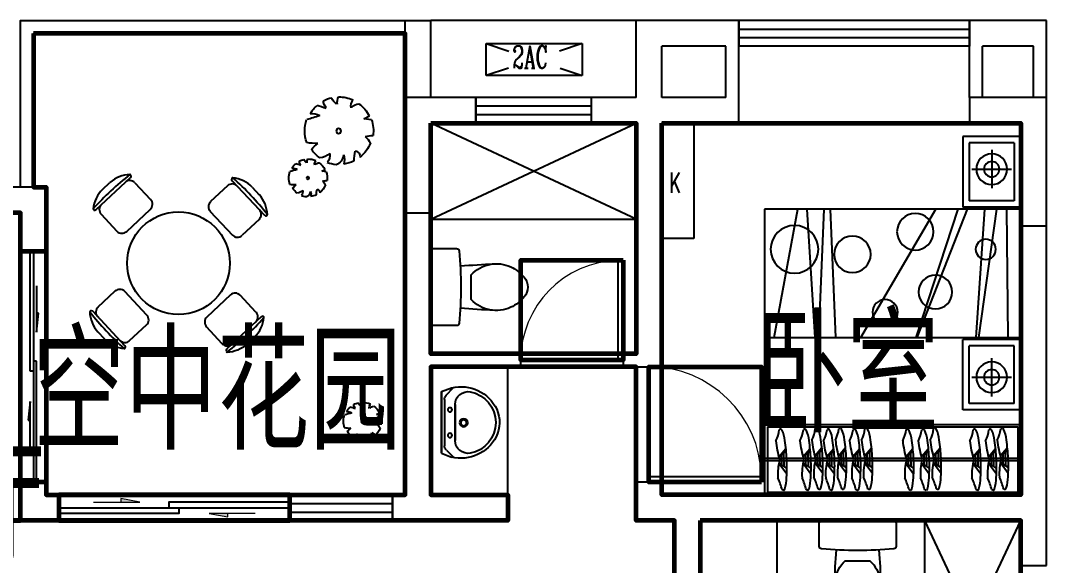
# Model space of a CAD drawing. Extents: x 866079 to 905579, y -868728 to -847976.
# Drawn here: x 897579 to 905579, y -852426 to -848176 of the extents above; entities that cross this region are included whole.
import ezdxf

# ---------------------------------------------------------------- set-up
doc = ezdxf.new("R2010")
doc.units = 0
doc.header["$LTSCALE"] = 1000
doc.header["$MEASUREMENT"] = 0
doc.linetypes.add('DASH', pattern=[0.35, 0.25, -0.1])
doc.layers.get('0').update_dxf_attribs({"linetype": 'CONTINUOUS'})
for name, color, linetype in [('BATH', 8, 'CONTINUOUS'), ('COLUMN', 2, 'CONTINUOUS'), ('FUR', 8, 'CONTINUOUS'), ('WALL', 2, 'CONTINUOUS'), ('WINDOW', 4, 'CONTINUOUS'), ('栏杆', 140, 'CONTINUOUS'), ('植物', 95, 'CONTINUOUS'), ('空调', 223, 'CONTINUOUS')]:
    doc.layers.add(name, color=color, linetype=linetype)
for name, color, linetype, lineweight in [('GT_卧室', 1, 'CONTINUOUS', 60), ('GT_卫生间', 5, 'CONTINUOUS', 60), ('GT_花园', 74, 'CONTINUOUS', 60), ('GT_过道', 30, 'CONTINUOUS', 60), ('GT_门', 245, 'CONTINUOUS', 60), ('GT_餐厅', 3, 'CONTINUOUS', 60), ('字', 7, 'CONTINUOUS', 0)]:
    doc.layers.add(name, color=color, linetype=linetype, lineweight=lineweight)
doc.styles.add('_HZTXT', font='txt.shx', dxfattribs={"width": 0.8, "bigfont": 'hztxt.shx'})
doc.styles.add('_ROMANC', font='ROMANC', dxfattribs={"width": 0.6})
doc.styles.add('_ROMAND', font='ROMAND.shx', dxfattribs={"width": 0.8})

# ---------------------------------------------------------------- blocks, each defined once
blk = doc.blocks.new('TP6')
blk.add_lwpolyline([(20, -300), (200.8, -300, 0.388903), (220.7, -281.7, 0.043619), (220.7, 281.7, 0.388903), (200.8, 300), (20, 300, 0.414214), (0, 280), (0, -280, 0.414214), (20, -300, 0.414214)], format="xyb")
blk.add_lwpolyline([(623.4, 157.5, 0.325454), (314.1, 96.3), (314.1, -96.3, 0.325454), (623.4, -157.5, 0.11195), (728.4, -76.5, 0.35994), (728.4, 76.5, 0.11195)], format="xyb", close=True)
for centre, start, end in [((821.6, -7004.3), 92.61819, 94.72691), ((821.6, 7004.3), 265.27309, 267.38181)]:
    blk.add_arc(centre, 7193.5, start, end)
blk = doc.blocks.new('M_E6')
for p, q in [((240.4, 0), (-240.4, 0)), ((-237.5, 0), (239.3, 0)), ((240.4, 0), (269.8, -78.5)), ((-213.1, -36.1), (-271.2, -90.6)), ((-240.4, 0), (-269.8, -78.5)), ((-178.9, -22.5), (181, -22.5)), ((216.7, -37.5), (273.5, -95.2)), ((141.1, -105.2), (-140.8, -105.2)), ((-140.8, -105.2), (141.1, -105.2))]:
    blk.add_line(p, q)
for centre, radius in [((-99.1, -65), 16.3), ((100.9, -65), 16.3), ((2.4, -172.5), 31.6), ((2.4, -172.5), 23)]:
    blk.add_circle(centre, radius)
for centre, radius, start, end in [((28.4, -151.9), 307.1, 166.17513, 244.72963), ((-178.9, -72.5), 50, 90, 133.18096), ((-28.4, -151.9), 307.1, 297.06391, 13.82487), ((181, -72.5), 50, 44.56072, 90), ((-140.8, -205.2), 100, 90, 190.56023), ((141.1, -205.2), 100, 349.43977, 90), ((0.2, -179), 243.4, 190.56023, 349.43977), ((-0.2, -201.5), 250.2, 245.80711, 296.46282), ((28.4, -151.9), 307.1, 266.58899, 266.59358)]:
    blk.add_arc(centre, radius, start, end)
at = {"width": 0.8, "flags": 9}
for tag in ['XSIZE', 'YSIZE']:
    blk.add_attdef(tag, (0, 0), '', height=0.5, dxfattribs=at)
blk = doc.blocks.new('A$C23185303')
at = {"layer": 'FUR'}
for p, q in [((1548.1, 2131.5), (1548.1, 1581.5)), ((1998.1, 2131.5), (1548.1, 2131.5)), ((1948.1, 2081.5), (1598.1, 2081.5)), ((1598.1, 2081.5), (1598.1, 1631.5)), ((1948.1, 2081.5), (1948.1, 1631.5)), ((1998.1, 2131.5), (1998.1, 1581.5)), ((1773.2, 2028.3), (1773.2, 1728.1)), ((1618.8, 1876.9), (1928.4, 1876.9)), ((1948.1, 1631.5), (1598.1, 1631.5)), ((0, 565.8), (0, 1565.8)), ((0, 1565.8), (2000, 1565.8)), ((76.8, 1565.8), (260, 565.8)), ((332, 565.8), (393.8, 1565.8)), ((424.6, 1565.8), (467.6, 565.8)), ((513, 565.8), (555.5, 1565.8)), ((752.1, 1565.8), (1336.7, 565.8)), ((1508.8, 565.8), (1182.5, 1565.8)), ((1191.6, 1565.8), (1584.3, 565.8)), ((1998.1, 1581.5), (1548.1, 1581.5)), ((1717.8, 565.8), (1649.6, 1565.8)), ((1672.5, 1565.8), (1813.9, 565.8)), ((1888.4, 565.8), (1899.1, 1565.8)), ((2000, 1565.8), (2000, 565.8)), ((2000, 565.8), (0, 565.8)), ((1548.1, 0), (1548.1, 550)), ((1998.1, 550), (1548.1, 550)), ((1948.1, 500), (1598.1, 500)), ((1598.1, 50), (1598.1, 500)), ((1948.1, 50), (1948.1, 500)), ((1998.1, 0), (1998.1, 550)), ((1773.2, 103.3), (1773.2, 403.4)), ((1618.8, 254.6), (1928.4, 254.6)), ((1998.1, 0), (1548.1, 0)), ((1948.1, 50), (1598.1, 50))]:
    blk.add_line(p, q, dxfattribs=at)
for centre, radius in [((1773.2, 1876.9), 120), ((1773.2, 1876.9), 60), ((941.6, 1369.5), 98.1), ((1334, 1212.7), 131.6), ((235.4, 879.4), 186.1), ((686.6, 918.6), 142.8), ((1177, 742.2), 142.8), ((1726.3, 879.4), 78.5), ((1773.2, 254.6), 120), ((1773.2, 254.6), 60)]:
    blk.add_circle(centre, radius, dxfattribs=at)
blk = doc.blocks.new('dgdfgd')
at = {"layer": 'FUR'}
for p, q in [((414062, 110154.5), (414062, 110704.5)), ((414062, 110704.5), (416057.3, 110704.5)), ((414062, 110179.6), (414062, 110679.7)), ((414082, 110684.5), (414082, 110174.5)), ((414082, 110684.5), (416037.3, 110684.5)), ((416037.3, 110174.5), (416037.3, 110684.5)), ((416057.3, 110154.5), (416057.3, 110704.5)), ((416057.3, 110179.6), (416057.3, 110679.7)), ((414170.1, 110452.4), (414226.2, 110517.2)), ((414170.1, 110452.4), (414227.8, 110494.1)), ((414358.5, 110452.4), (414414.6, 110517.2)), ((414358.5, 110452.4), (414416.2, 110494.1)), ((414450.8, 110458.6), (414506.9, 110523.3)), ((414450.8, 110458.6), (414508.5, 110500.2)), ((414488.6, 110485.8), (414490.2, 110383.2)), ((414542.5, 110452.4), (414598.6, 110517.2)), ((414542.5, 110452.4), (414600.2, 110494.1)), ((414634.8, 110458.6), (414690.9, 110523.3)), ((414634.8, 110458.6), (414692.5, 110500.2)), ((414672.6, 110485.8), (414674.2, 110383.2)), ((414746, 110452.4), (414802, 110517.2)), ((414746, 110452.4), (414803.7, 110494.1)), ((414838.3, 110458.6), (414894.3, 110523.3)), ((414838.3, 110458.6), (414896, 110500.2)), ((414876, 110485.8), (414877.6, 110383.2)), ((415159.6, 110452.4), (415215.6, 110517.2)), ((415159.6, 110452.4), (415217.3, 110494.1)), ((415281.4, 110452.4), (415337.5, 110517.2)), ((415281.4, 110452.4), (415339.1, 110494.1)), ((415373.7, 110458.6), (415429.8, 110523.3)), ((415373.7, 110458.6), (415431.4, 110500.2)), ((415411.5, 110485.8), (415413.1, 110383.2)), ((415683, 110452.4), (415739.1, 110517.2)), ((415683, 110452.4), (415740.7, 110494.1)), ((415804.9, 110452.4), (415861, 110517.2)), ((415804.9, 110452.4), (415862.6, 110494.1)), ((415897.2, 110458.6), (415953.3, 110523.3)), ((415897.2, 110458.6), (415954.9, 110500.2)), ((415935, 110485.8), (415936.6, 110383.2)), ((416057.3, 110439.7), (414062, 110439.7)), ((416057.3, 110419.7), (414062, 110419.7)), ((414170.4, 110402.5), (414233.1, 110361.6)), ((414170.4, 110402.5), (414231.9, 110319.3)), ((414189.2, 110466.2), (414190.4, 110389.5)), ((414207.9, 110479.7), (414209.5, 110377)), ((414358.8, 110402.5), (414420.4, 110319.3)), ((414358.8, 110402.5), (414421.5, 110361.6)), ((414377.6, 110466.2), (414378.8, 110389.5)), ((414396.3, 110479.7), (414397.9, 110377)), ((414451.1, 110408.7), (414512.6, 110325.5)), ((414451.1, 110408.7), (414513.8, 110367.7)), ((414469.9, 110472.4), (414471.1, 110395.6)), ((414542.8, 110402.5), (414605.5, 110361.6)), ((414542.8, 110402.5), (414604.4, 110319.3)), ((414561.6, 110466.2), (414562.8, 110389.5)), ((414580.3, 110479.7), (414581.9, 110377)), ((414635.1, 110408.7), (414697.8, 110367.7)), ((414635.1, 110408.7), (414696.7, 110325.5)), ((414653.9, 110472.4), (414655.1, 110395.6)), ((414746.3, 110402.5), (414809, 110361.6)), ((414746.3, 110402.5), (414807.8, 110319.3)), ((414765.1, 110466.2), (414766.3, 110389.5)), ((414783.7, 110479.7), (414785.4, 110377)), ((414838.6, 110408.7), (414901.3, 110367.7)), ((414838.6, 110408.7), (414900.1, 110325.5)), ((414857.4, 110472.4), (414858.6, 110395.6)), ((415159.9, 110402.5), (415221.4, 110319.3)), ((415159.9, 110402.5), (415222.6, 110361.6)), ((415178.7, 110466.2), (415179.9, 110389.5)), ((415197.3, 110479.7), (415198.9, 110377)), ((415281.8, 110402.5), (415344.5, 110361.6)), ((415281.8, 110402.5), (415343.3, 110319.3)), ((415300.6, 110466.2), (415301.8, 110389.5)), ((415319.2, 110479.7), (415320.8, 110377)), ((415374.1, 110408.7), (415436.8, 110367.7)), ((415374.1, 110408.7), (415435.6, 110325.5)), ((415392.8, 110472.4), (415394.1, 110395.6)), ((415683.4, 110402.5), (415744.9, 110319.3)), ((415683.4, 110402.5), (415746.1, 110361.6)), ((415702.2, 110466.2), (415703.4, 110389.5)), ((415720.8, 110479.7), (415722.4, 110377)), ((415805.3, 110402.5), (415866.8, 110319.3)), ((415805.3, 110402.5), (415868, 110361.6)), ((415824, 110466.2), (415825.3, 110389.5)), ((415842.7, 110479.7), (415844.3, 110377)), ((415897.5, 110408.7), (415959.1, 110325.5)), ((415897.5, 110408.7), (415960.2, 110367.7)), ((415916.3, 110472.4), (415917.5, 110395.6)), ((416037.3, 110174.5), (414082, 110174.5)), ((416057.3, 110154.5), (414062, 110154.5))]:
    blk.add_line(p, q, dxfattribs=at)
for centre, radius, start, end in [((413911.3, 110697.3), 264.6, 332.82492, 352.68439), ((414209.4, 110638.8), 43.4, 129.76286, 145.15223), ((414180, 110657.7), 14.5, 16.49596, 83.3968), ((414002.3, 110562.8), 215.8, 4.1853, 27.33641), ((414099.8, 110697.3), 264.6, 332.82492, 352.68439), ((414397.8, 110638.8), 43.4, 129.76286, 145.15223), ((414368.4, 110657.7), 14.5, 16.49596, 83.3968), ((414190.7, 110562.8), 215.8, 4.1853, 27.33641), ((414192, 110703.5), 264.6, 332.82492, 352.68439), ((414490.1, 110644.9), 43.4, 129.76286, 145.15223), ((414460.7, 110663.9), 14.5, 16.49596, 83.3968), ((414283, 110568.9), 215.8, 4.1853, 27.33641), ((414283.8, 110697.3), 264.6, 332.82492, 352.68439), ((414581.9, 110638.8), 43.4, 129.76286, 145.15223), ((414552.4, 110657.7), 14.5, 16.49596, 83.3968), ((414374.7, 110562.8), 215.8, 4.1853, 27.33641), ((414376, 110703.5), 264.6, 332.82492, 352.68439), ((414674.1, 110644.9), 43.4, 129.76286, 145.15223), ((414644.7, 110663.9), 14.5, 16.49596, 83.3968), ((414467, 110568.9), 215.8, 4.1853, 27.33641), ((414487.2, 110697.3), 264.6, 332.82492, 352.68439), ((414785.3, 110638.8), 43.4, 129.76286, 145.15223), ((414755.9, 110657.7), 14.5, 16.49596, 83.3968), ((414578.1, 110562.8), 215.8, 4.1853, 27.33641), ((414579.5, 110703.5), 264.6, 332.82492, 352.68439), ((414877.6, 110644.9), 43.4, 129.76286, 145.15223), ((414848.1, 110663.9), 14.5, 16.49596, 83.3968), ((414670.4, 110568.9), 215.8, 4.1853, 27.33641), ((414900.8, 110697.3), 264.6, 332.82492, 352.68439), ((415198.9, 110638.8), 43.4, 129.76286, 145.15223), ((415169.4, 110657.7), 14.5, 16.49596, 83.3968), ((414991.7, 110562.8), 215.8, 4.1853, 27.33641), ((415022.7, 110697.3), 264.6, 332.82492, 352.68439), ((415320.8, 110638.8), 43.4, 129.76286, 145.15223), ((415291.3, 110657.7), 14.5, 16.49596, 83.3968), ((415113.6, 110562.8), 215.8, 4.1853, 27.33641), ((415115, 110703.5), 264.6, 332.82492, 352.68439), ((415413.1, 110644.9), 43.4, 129.76286, 145.15223), ((415383.6, 110663.9), 14.5, 16.49596, 83.3968), ((415205.9, 110568.9), 215.8, 4.1853, 27.33641), ((415424.3, 110697.3), 264.6, 332.82492, 352.68439), ((415722.4, 110638.8), 43.4, 129.76286, 145.15223), ((415692.9, 110657.7), 14.5, 16.49596, 83.3968), ((415515.2, 110562.8), 215.8, 4.1853, 27.33641), ((415546.2, 110697.3), 264.6, 332.82492, 352.68439), ((415844.3, 110638.8), 43.4, 129.76286, 145.15223), ((415814.8, 110657.7), 14.5, 16.49596, 83.3968), ((415637.1, 110562.8), 215.8, 4.1853, 27.33641), ((415638.5, 110703.5), 264.6, 332.82492, 352.68439), ((415936.6, 110644.9), 43.4, 129.76286, 145.15223), ((415907.1, 110663.9), 14.5, 16.49596, 83.3968), ((415729.4, 110568.9), 215.8, 4.1853, 27.33641), ((414840.5, 110642.9), 697, 185.47452, 197.73175), ((412898.7, 110374.1), 1334.5, 2.59994, 8.81184), ((415029, 110642.9), 697, 185.47452, 197.73175), ((413087.2, 110374.1), 1334.5, 2.59994, 8.81184), ((415121.2, 110649.1), 697, 185.47452, 197.73175), ((413179.4, 110380.3), 1334.5, 2.59994, 8.81184), ((415213, 110642.9), 697, 185.47452, 197.73175), ((413271.2, 110374.1), 1334.5, 2.59994, 8.81184), ((415305.3, 110649.1), 697, 185.47452, 197.73175), ((413363.4, 110380.3), 1334.5, 2.59994, 8.81184), ((415416.4, 110642.9), 697, 185.47452, 197.73175), ((413474.6, 110374.1), 1334.5, 2.59994, 8.81184), ((415508.7, 110649.1), 697, 185.47452, 197.73175), ((413566.9, 110380.3), 1334.5, 2.59994, 8.81184), ((415830, 110642.9), 697, 185.47452, 197.73175), ((413888.2, 110374.1), 1334.5, 2.59994, 8.81184), ((415951.9, 110642.9), 697, 185.47452, 197.73175), ((414010.1, 110374.1), 1334.5, 2.59994, 8.81184), ((416044.2, 110649.1), 697, 185.47452, 197.73175), ((414102.4, 110380.3), 1334.5, 2.59994, 8.81184), ((416353.5, 110642.9), 697, 185.47452, 197.73175), ((414411.7, 110374.1), 1334.5, 2.59994, 8.81184), ((416475.4, 110642.9), 697, 185.47452, 197.73175), ((414533.6, 110374.1), 1334.5, 2.59994, 8.81184), ((416567.7, 110649.1), 697, 185.47452, 197.73175), ((414625.9, 110380.3), 1334.5, 2.59994, 8.81184), ((414622.6, 110317.2), 460.2, 165.71962, 183.65513), ((412898.7, 110374.1), 1334.5, 356.38804, 2.59994), ((414811, 110317.2), 460.2, 165.71962, 183.65513), ((413087.2, 110374.1), 1334.5, 356.38804, 2.59994), ((414903.3, 110323.3), 460.2, 165.71962, 183.65513), ((413179.4, 110380.3), 1334.5, 356.38804, 2.59994), ((414995, 110317.2), 460.2, 165.71962, 183.65513), ((413271.2, 110374.1), 1334.5, 356.38804, 2.59994), ((415087.3, 110323.3), 460.2, 165.71962, 183.65513), ((413363.4, 110380.3), 1334.5, 356.38804, 2.59994), ((415198.5, 110317.2), 460.2, 165.71962, 183.65513), ((413474.6, 110374.1), 1334.5, 356.38804, 2.59994), ((415290.8, 110323.3), 460.2, 165.71962, 183.65513), ((413566.9, 110380.3), 1334.5, 356.38804, 2.59994), ((415612.1, 110317.2), 460.2, 165.71962, 183.65513), ((413888.2, 110374.1), 1334.5, 356.38804, 2.59994), ((415734, 110317.2), 460.2, 165.71962, 183.65513), ((414010.1, 110374.1), 1334.5, 356.38804, 2.59994), ((415826.2, 110323.3), 460.2, 165.71962, 183.65513), ((414102.4, 110380.3), 1334.5, 356.38804, 2.59994), ((416135.6, 110317.2), 460.2, 165.71962, 183.65513), ((414411.7, 110374.1), 1334.5, 356.38804, 2.59994), ((416257.4, 110317.2), 460.2, 165.71962, 183.65513), ((414533.6, 110374.1), 1334.5, 356.38804, 2.59994), ((416349.7, 110323.3), 460.2, 165.71962, 183.65513), ((414625.9, 110380.3), 1334.5, 356.38804, 2.59994), ((413550.4, 110018.6), 669.5, 15.1632, 23.7159), ((413849.4, 110302.8), 381.4, 344.6316, 358.07533), ((413738.9, 110018.6), 669.5, 15.1632, 23.7159), ((414037.8, 110302.8), 381.4, 344.6316, 358.07533), ((413831.1, 110024.7), 669.5, 15.1632, 23.7159), ((414130.1, 110309), 381.4, 344.6316, 358.07533), ((413922.9, 110018.6), 669.5, 15.1632, 23.7159), ((414221.8, 110302.8), 381.4, 344.6316, 358.07533), ((414015.2, 110024.7), 669.5, 15.1632, 23.7159), ((414314.1, 110309), 381.4, 344.6316, 358.07533), ((414126.3, 110018.6), 669.5, 15.1632, 23.7159), ((414425.3, 110302.8), 381.4, 344.6316, 358.07533), ((414218.6, 110024.7), 669.5, 15.1632, 23.7159), ((414517.5, 110309), 381.4, 344.6316, 358.07533), ((414539.9, 110018.6), 669.5, 15.1632, 23.7159), ((414838.8, 110302.8), 381.4, 344.6316, 358.07533), ((414661.8, 110018.6), 669.5, 15.1632, 23.7159), ((414960.7, 110302.8), 381.4, 344.6316, 358.07533), ((414754.1, 110024.7), 669.5, 15.1632, 23.7159), ((415053, 110309), 381.4, 344.6316, 358.07533), ((415063.4, 110018.6), 669.5, 15.1632, 23.7159), ((415362.3, 110302.8), 381.4, 344.6316, 358.07533), ((415185.3, 110018.6), 669.5, 15.1632, 23.7159), ((415484.2, 110302.8), 381.4, 344.6316, 358.07533), ((415277.6, 110024.7), 669.5, 15.1632, 23.7159), ((415576.5, 110309), 381.4, 344.6316, 358.07533), ((414185.1, 110133.9), 60.8, 66.79383, 79.15023), ((414161.6, 110230.3), 62.4, 319.56604, 332.77867), ((414373.6, 110133.9), 60.8, 66.79383, 79.15023), ((414350, 110230.3), 62.4, 319.56604, 332.77867), ((414465.9, 110140.1), 60.8, 66.79383, 79.15023), ((414442.3, 110236.5), 62.4, 319.56604, 332.77867), ((414557.6, 110133.9), 60.8, 66.79383, 79.15023), ((414534, 110230.3), 62.4, 319.56604, 332.77867), ((414649.9, 110140.1), 60.8, 66.79383, 79.15023), ((414626.3, 110236.5), 62.4, 319.56604, 332.77867), ((414761, 110133.9), 60.8, 66.79383, 79.15023), ((414737.5, 110230.3), 62.4, 319.56604, 332.77867), ((414853.3, 110140.1), 60.8, 66.79383, 79.15023), ((414829.8, 110236.5), 62.4, 319.56604, 332.77867), ((415174.6, 110133.9), 60.8, 66.79383, 79.15023), ((415151.1, 110230.3), 62.4, 319.56604, 332.77867), ((415296.5, 110133.9), 60.8, 66.79383, 79.15023), ((415273, 110230.3), 62.4, 319.56604, 332.77867), ((415388.8, 110140.1), 60.8, 66.79383, 79.15023), ((415365.3, 110236.5), 62.4, 319.56604, 332.77867), ((415698.1, 110133.9), 60.8, 66.79383, 79.15023), ((415674.6, 110230.3), 62.4, 319.56604, 332.77867), ((415820, 110133.9), 60.8, 66.79383, 79.15023), ((415796.5, 110230.3), 62.4, 319.56604, 332.77867), ((415912.3, 110140.1), 60.8, 66.79383, 79.15023), ((415888.7, 110236.5), 62.4, 319.56604, 332.77867)]:
    blk.add_arc(centre, radius, start, end, dxfattribs=at)
blk = doc.blocks.new('$plan$00000280')
for p, q in [((-58, 1023), (42, 1023)), ((-238, 923), (222, 923)), ((-233, 856), (-233, 631)), ((217, 856), (217, 631)), ((-165, 563), (150, 563)), ((-939, -238), (-939, 222)), ((-872, 217), (-647, 217)), ((856, 217), (631, 217)), ((923, 222), (923, -238)), ((-579, -165), (-579, 150)), ((563, 150), (563, -165)), ((-1039, -58), (-1039, 42)), ((1023, 42), (1023, -58)), ((-872, -233), (-647, -233)), ((856, -233), (631, -233)), ((150, -579), (-165, -579)), ((-233, -872), (-233, -647)), ((217, -872), (217, -647)), ((222, -939), (-238, -939)), ((42, -1039), (-58, -1039))]:
    blk.add_line(p, q)
blk.add_circle((-8, -8), 500)
for centre, radius, start, end in [((-48, 708), 316, 91.7651, 130.7265), ((32, 708), 316, 49.2735, 88.2349), ((-247, 940), 10, 130.7265, 202.67), ((-238, 943), 20, 202.67, 270), ((-8, -1754), 2713, 84.8023, 95.1977), ((-165, 856), 67.5, 90, 180), ((150, 856), 67.5, 0, 90), ((222, 943), 20, 270, 337.33), ((231, 940), 10, 337.33, 49.2735), ((-165, 631), 67.5, 180, 270), ((150, 631), 67.5, 270, 0), ((-724, 32), 316, 139.2735, 178.2349), ((1739, -8), 2713, 174.8023, 185.1977), ((-955, 231), 10, 67.33, 139.2735), ((-959, 222), 20, 0, 67.33), ((-872, 150), 67.5, 90, 180), ((-647, 150), 67.5, 0, 90), ((631, 150), 67.5, 90, 180), ((856, 150), 67.5, 0, 90), ((943, 222), 20, 112.67, 180), ((940, 231), 10, 40.7265, 112.67), ((708, 32), 316, 1.7651, 40.7265), ((-1754, -8), 2713, 354.8023, 5.1977), ((-724, -48), 316, 181.7651, 220.7265), ((708, -48), 316, 319.2735, 358.2349), ((-872, -165), 67.5, 180, 270), ((-647, -165), 67.5, 270, 0), ((631, -165), 67.5, 180, 270), ((856, -165), 67.5, 270, 0), ((-955, -247), 10, 220.7265, 292.67), ((-959, -238), 20, 292.67, 0), ((943, -238), 20, 180, 247.33), ((940, -247), 10, 247.33, 319.2735), ((-165, -647), 67.5, 90, 180), ((150, -647), 67.5, 0, 90), ((-165, -872), 67.5, 180, 270), ((150, -872), 67.5, 270, 0), ((-247, -955), 10, 157.33, 229.2735), ((-238, -959), 20, 90, 157.33), ((-48, -724), 316, 229.2735, 268.2349), ((-8, 1739), 2713, 264.8023, 275.1977), ((32, -724), 316, 271.7651, 310.7265), ((222, -959), 20, 22.67, 90), ((231, -955), 10, 310.7265, 22.67)]:
    blk.add_arc(centre, radius, start, end)
blk = doc.blocks.new('$TCHSYS$WIN2D')
for p, q in [((-0.5, 0.5), (0.5, 0.5)), ((-0.5, 0.5), (-0.5, -0.5)), ((0.5, 0.5), (0.5, -0.5)), ((0.5, 0.1667), (-0.5, 0.1667)), ((0.5, -0.1667), (-0.5, -0.1667)), ((-0.5, -0.5), (0.5, -0.5))]:
    blk.add_line(p, q)
blk = doc.blocks.new('$DorLib2D$00000001')
for p, q in [((0.45, 0.975), (0.5, 0.975)), ((0.45, 0), (0.45, 0.975)), ((0.5, 0), (0.5, 0.975)), ((0.5, 0), (0.45, 0))]:
    blk.add_line(p, q)
at = {"lineweight": 13}
blk.add_arc((0.475, 0), 0.975, 91.46928, 180, dxfattribs=at)
blk = doc.blocks.new('$DorLib2D$00000019')
at = {"lineweight": 13}
for p, q in [((0.15, 0.025), (0.2319, 0.0395)), ((0.35, 0.025), (0.15, 0.025)), ((0.2319, 0.0395), (0.2319, 0.025)), ((-0.35, -0.025), (-0.15, -0.025)), ((-0.15, -0.025), (-0.2319, -0.0395)), ((-0.2319, -0.0395), (-0.2319, -0.025))]:
    blk.add_line(p, q, dxfattribs=at)
for points in [[(-0.5, 0), (0.0192, 0), (0.0192, 0.025), (-0.5, 0.025)], [(0.5, -0.025), (-0.024, -0.025), (-0.024, 0), (0.5, 0)]]:
    blk.add_lwpolyline(points, close=True)
for points in [[(0.2319, 0.0395), (0.2319, 0.025), (0.15, 0.025)], [(-0.2319, -0.0395), (-0.2319, -0.025), (-0.15, -0.025)]]:
    blk.add_solid(points, dxfattribs=at)
blk = doc.blocks.new('$plan$00000431')
for p, q in [((-515, 179), (-397, 193)), ((-484, 239), (-484, 239)), ((-397, 193), (-484, 239))]:
    blk.add_line(p, q)
blk.add_circle((-3, 3), 38.2)
for centre, radius, start, end in [((-8, 3), 532, 89.3321, 114.3856), ((-325, 399), 130, 343.6555, 39.76), ((-175, 449), 193, 352.0775, 26.6128), ((-85, 589), 202, 304.1868, 338.5411), ((-8, 3), 531, 62.8767, 77.7021), ((-8, 3), 527, 126.0751, 153.6245), ((-356, 208), 224, 48.5203, 80.5151), ((80, 476), 154, 315.8454, 359.7651), ((-244, 1929), 1632, 285.4397, 290.7099), ((-8, 3), 523, 31.4098, 49.4752), ((-8, 3), 537, 160.8426, 187.275), ((412, 44), 234, 83.5323, 121.6544), ((959, 2091), 1965, 250.0865, 256.3451), ((-8, 3), 534, 340.3307, 19.43), ((-610, -942), 880, 77.3728, 85.4649), ((-5, -500), 587, 134.7782, 147.3315), ((-8, 3), 524, 200.8103, 231.4392), ((-251, -396), 87.2, 97.741, 188.8107), ((-1350, -519), 1108, 2.9465, 10.9238), ((-8, 3), 514, 305.394, 326.2464), ((358, 465), 656, 266.7455, 282.0146), ((0, -631), 545, 39.6536, 53.993), ((-8, 3), 522, 243.1498, 261.8356), ((125, -442), 220, 160.6009, 199.3991), ((100, -357), 178, 186.1912, 248.4952), ((296, -376), 163, 170.6314, 220.6278), ((325, -118), 300, 230.4582, 263.1093), ((-8, 3), 527, 274.7236, 290.3277)]:
    blk.add_arc(centre, radius, start, end)
at = {"width": 0.8, "flags": 9}
for tag, p in [('XSIZE', (-62, 12)), ('YSIZE', (9, 6))]:
    blk.add_attdef(tag, p, '', height=0.2, dxfattribs=at)
blk = doc.blocks.new('$DorLib2D$00000131')
at = {"color": 0, "linetype": 'Continuous'}
for p, q in [((0.15, 0.125), (0.2319, 0.1973)), ((0.2319, 0.1973), (0.2319, 0.125)), ((-0.5, 0.125), (-0.5, 0)), ((0.0192, 0.125), (-0.5, 0.125)), ((0.0192, 0), (0.0192, 0.125)), ((0.35, 0.125), (0.15, 0.125)), ((-0.5, 0), (0.0192, 0)), ((-0.024, 0), (0.5, 0)), ((-0.024, -0.125), (-0.024, 0)), ((0.5, 0), (0.5, -0.125)), ((-0.35, -0.125), (-0.15, -0.125)), ((-0.2319, -0.1973), (-0.2319, -0.125)), ((-0.15, -0.125), (-0.2319, -0.1973)), ((0.5, -0.125), (-0.024, -0.125))]:
    blk.add_line(p, q, dxfattribs=at)

msp = doc.modelspace()

# ---------------------------------------------------------------- linework, layer by layer
at = {"layer": 'BATH'}
for p, q in [((902378.8, -849726.2, 0), (900778.8, -848976.2, 0)), ((900778.8, -849726.2, 0), (902378.8, -848976.2, 0)), ((900778.8, -849726.2, 0), (902378.8, -849726.2, 0)), ((901378.8, -851876.2, 0), (901378.8, -850876.2, 0)), ((903478.8, -853676.2, 0), (903478.8, -852076.2, 0)), ((904628.8, -853676.2, 0), (905378.8, -852076.2, 0)), ((904628.8, -852076.2, 0), (905378.8, -853676.2, 0)), ((904628.8, -852076.2, 0), (904628.8, -853676.2, 0))]:
    msp.add_line(p, q, dxfattribs=at)
at = {"layer": 'COLUMN'}
for p, q in [((901128.8, -848776.2, 0), (900578.8, -848776.2, 0)), ((900578.8, -848776.2, 0), (900578.8, -849676.2, 0)), ((901128.8, -848976.2, 0), (901128.8, -848776.2, 0)), ((905578.8, -848776.2, 0), (904978.8, -848776.2, 0)), ((904978.8, -848776.2, 0), (904978.8, -848976.2, 0)), ((905578.8, -849776.2, 0), (905578.8, -848776.2, 0)), ((900778.8, -849676.2, 0), (900778.8, -848976.2, 0)), ((900778.8, -848976.2, 0), (901128.8, -848976.2, 0)), ((904978.8, -848976.2, 0), (905378.8, -848976.2, 0)), ((905378.8, -848976.2, 0), (905378.8, -849776.2, 0)), ((900578.8, -849676.2, 0), (900778.8, -849676.2, 0)), ((905378.8, -849776.2, 0), (905578.8, -849776.2, 0))]:
    msp.add_line(p, q, dxfattribs=at)
at = {"layer": 'GT_卧室', "elevation": 0}
msp.add_lwpolyline([(902578.8, -848976.2), (905378.8, -848976.2), (905378.8, -851876.2), (902578.8, -851876.2), (902578.8, -848976.2)], dxfattribs=at)
at = {"layer": 'GT_卫生间', "elevation": 0}
for points in [[(900778.8, -848976.2), (902378.8, -848976.2), (902378.8, -850776.2), (900778.8, -850776.2), (900778.8, -848976.2)], [(902878.8, -852076.2), (902878.8, -853676.2), (905378.8, -853676.2), (905378.8, -852076.2), (902878.8, -852076.2)]]:
    msp.add_lwpolyline(points, dxfattribs=at)
at = {"layer": 'GT_花园', "elevation": 0}
msp.add_lwpolyline([(897678.8, -848276.2), (897678.8, -849476.2), (897778.8, -849476.2), (897778.8, -851876.2), (900578.8, -851876.2), (900578.8, -848276.2), (897678.8, -848276.2)], dxfattribs=at)
at = {"layer": 'GT_过道', "elevation": 0}
msp.add_lwpolyline([(892378.8, -852076.2), (892378.8, -853376.2), (902678.8, -853376.2), (902678.8, -852076.2), (902378.8, -852076.2), (902378.8, -850876.2), (900778.8, -850876.2), (900778.8, -851876.2), (901378.8, -851876.2), (901378.8, -852076.2), (892378.8, -852076.2)], dxfattribs=at)
at = {"layer": 'GT_门', "elevation": 0}
for points in [[(897578.8, -849976.2), (897778.8, -849976.2), (897778.8, -851776.2), (897578.8, -851776.2), (897578.8, -849976.2)], [(902278.8, -850046.2), (902278.8, -850826.2), (901478.8, -850826.2), (901478.8, -850046.2), (902278.8, -850046.2)], [(903356.3, -851776.2), (902478.8, -851776.2), (902478.8, -850876.2), (903356.3, -850876.2), (903356.3, -851776.2)], [(897878.8, -851876.2), (897878.8, -852076.2), (899678.8, -852076.2), (899678.8, -851876.2), (897878.8, -851876.2)]]:
    msp.add_lwpolyline(points, dxfattribs=at)
at = {"layer": 'GT_餐厅', "elevation": 0}
msp.add_lwpolyline([(894778.8, -849676.2), (894778.8, -852076.2), (897578.8, -852076.2), (897578.8, -849676.2), (894778.8, -849676.2)], dxfattribs=at)
at = {"layer": 'WALL'}
for p, q in [((900578.8, -848776.2, 0), (900578.8, -848176.2, 0)), ((900578.8, -848176.2, 0), (900778.8, -848176.2, 0)), ((900778.8, -848776.2, 0), (900778.8, -848176.2, 0)), ((902378.8, -848776.2, 0), (902378.8, -848176.2, 0)), ((903078.8, -848176.2, 0), (902378.8, -848176.2, 0)), ((903178.8, -848176.2, 0), (903078.8, -848176.2, 0)), ((903178.8, -848376.2, 0), (903178.8, -848176.2, 0)), ((904978.8, -848776.2, 0), (904978.8, -848176.2, 0)), ((905578.8, -848176.2, 0), (904978.8, -848176.2, 0)), ((904978.8, -848176.2, 0), (904978.8, -848376.2, 0)), ((905578.8, -848776.2, 0), (905578.8, -848176.2, 0)), ((902578.8, -848776.2, 0), (902578.8, -848376.2, 0)), ((903078.8, -848376.2, 0), (902578.8, -848376.2, 0)), ((903078.8, -848776.2, 0), (903078.8, -848376.2, 0)), ((903178.8, -848976.2, 0), (903178.8, -848376.2, 0)), ((905078.8, -848776.2, 0), (905078.8, -848376.2, 0)), ((905478.8, -848376.2, 0), (905078.8, -848376.2, 0)), ((905478.8, -848776.2, 0), (905478.8, -848376.2, 0)), ((901128.8, -848776.2, 0), (901128.8, -848976.2, 0)), ((902378.8, -848776.2, 0), (902028.8, -848776.2, 0)), ((902028.8, -848776.2, 0), (902028.8, -848976.2, 0)), ((903078.8, -848776.2, 0), (902578.8, -848776.2, 0)), ((902028.8, -848976.2, 0), (902378.8, -848976.2, 0)), ((902378.8, -850776.2, 0), (902378.8, -848976.2, 0)), ((902578.8, -850776.2, 0), (902578.8, -848976.2, 0)), ((903178.8, -848976.2, 0), (902578.8, -848976.2, 0)), ((897778.8, -849476.2, 0), (897228.8, -849476.2, 0)), ((897778.8, -849976.2, 0), (897778.8, -849476.2, 0)), ((897578.8, -849676.2, 0), (897578.8, -849976.2, 0)), ((900578.8, -850776.2, 0), (900578.8, -849676.2, 0)), ((900778.8, -850776.2, 0), (900778.8, -849676.2, 0)), ((905378.8, -851876.2, 0), (905378.8, -849776.2, 0)), ((905578.8, -851976.2, 0), (905578.8, -849776.2, 0)), ((897578.8, -849976.2, 0), (897778.8, -849976.2, 0)), ((900578.8, -851876.2, 0), (900578.8, -850776.2, 0)), ((901478.8, -850776.2, 0), (900778.8, -850776.2, 0)), ((901478.8, -850876.2, 0), (901478.8, -850776.2, 0)), ((902378.8, -850776.2, 0), (902278.8, -850776.2, 0)), ((902278.8, -850776.2, 0), (902278.8, -850876.2, 0)), ((902578.8, -850876.2, 0), (902578.8, -850776.2, 0)), ((900778.8, -851876.2, 0), (900778.8, -850876.2, 0)), ((900778.8, -850876.2, 0), (901478.8, -850876.2, 0)), ((902278.8, -850876.2, 0), (902378.8, -850876.2, 0)), ((902378.8, -850876.2, 0), (902578.8, -850876.2, 0)), ((897778.8, -851776.2, 0), (897578.8, -851776.2, 0)), ((897578.8, -851776.2, 0), (897578.8, -852076.2, 0)), ((897778.8, -851876.2, 0), (897778.8, -851776.2, 0)), ((902578.8, -851776.2, 0), (902378.8, -851776.2, 0)), ((902378.8, -851776.2, 0), (902378.8, -852076.2, 0)), ((902578.8, -851876.2, 0), (902578.8, -851776.2, 0)), ((897878.8, -851876.2, 0), (897778.8, -851876.2, 0)), ((897878.8, -852076.2, 0), (897878.8, -851876.2, 0)), ((900578.8, -851876.2, 0), (900478.8, -851876.2, 0)), ((900478.8, -851876.2, 0), (900478.8, -852076.2, 0)), ((901378.8, -851876.2, 0), (900778.8, -851876.2, 0)), ((901378.8, -852076.2, 0), (901378.8, -851876.2, 0)), ((902778.8, -851876.2, 0), (902578.8, -851876.2, 0)), ((905378.8, -851876.2, 0), (902778.8, -851876.2, 0)), ((905578.8, -852426.2, 0), (905578.8, -851976.2, 0)), ((897578.8, -852076.2, 0), (897878.8, -852076.2, 0)), ((900478.8, -852076.2, 0), (900678.8, -852076.2, 0)), ((901378.8, -852076.2, 0), (900678.8, -852076.2, 0)), ((902678.8, -852076.2, 0), (902378.8, -852076.2, 0)), ((902678.8, -853376.2, 0), (902678.8, -852076.2, 0)), ((905378.8, -852076.2, 0), (902878.8, -852076.2, 0)), ((902878.8, -853476.2, 0), (902878.8, -852076.2, 0)), ((905378.8, -852076.2, 0), (905378.8, -852426.2, 0)), ((905378.8, -852426.2, 0), (905578.8, -852426.2, 0))]:
    msp.add_line(p, q, dxfattribs=at)
at = {"layer": 'WINDOW'}
for p, q in [((901178.8, -848976.2, 0), (901578.8, -848976.2, 0)), ((904978.8, -848976.2, 0), (903178.8, -848976.2, 0)), ((897778.8, -851776.2, 0), (897778.8, -849976.2, 0)), ((902278.8, -850776.2, 0), (901478.8, -850776.2, 0)), ((899678.8, -851876.2, 0), (897878.8, -851876.2, 0)), ((899678.8, -851876.2, 0), (899678.8, -852076.2, 0))]:
    msp.add_line(p, q, dxfattribs=at)
at = {"layer": '栏杆', "elevation": 0}
for points in [[(897578.8, -849476.2), (897578.8, -848176.2), (900578.8, -848176.2)], [(897678.8, -849476.2), (897678.8, -848276.2), (900578.8, -848276.2)]]:
    msp.add_lwpolyline(points, dxfattribs=at)
at = {"layer": '空调'}
for p, q in [((902378.8, -848176.2, 0), (900778.8, -848176.2, 0)), ((901209.5, -848356.2, 0), (901959.5, -848356.2, 0)), ((901209.5, -848356.2, 0), (901386.3, -848415.2, 0)), ((901209.5, -848606.2, 0), (901209.5, -848356.2, 0)), ((901959.5, -848356.2, 0), (901782.6, -848415.2, 0)), ((901959.5, -848356.2, 0), (901959.5, -848606.2, 0)), ((901384, -848548, 0), (901209.5, -848606.2, 0)), ((901787.3, -848548.8, 0), (901959.5, -848606.2, 0)), ((901959.5, -848606.2, 0), (901209.5, -848606.2, 0))]:
    msp.add_line(p, q, dxfattribs=at)
at = {"layer": '空调', "elevation": 0}
msp.add_lwpolyline([(902828.8, -849876.2), (902578.8, -849876.2), (902578.8, -848976.2), (902828.8, -848976.2)], close=True, dxfattribs=at)

# ---------------------------------------------------------------- block references
at = {"layer": 'BATH', "xscale": -1}
for name, p, rotation in [('TP6', (900778.8, -850255.3, 0), 180), ('M_E6', (900862.1, -851311, 0), 90), ('TP6', (904106.3, -852076.2, 0), 90)]:
    msp.add_blockref(name, p, dxfattribs=dict(at, rotation=rotation))
at = {"layer": 'FUR', "xscale": 0.7999999999924295, "yscale": 0.8000000000465661, "zscale": 0.8, "rotation": 313.119728267611}
msp.add_blockref('$plan$00000280', (898820, -850069.4, 0), dxfattribs=at)
at = {"layer": 'FUR', "xscale": -1, "rotation": 180}
msp.add_blockref('A$C23185303', (903378.8, -849081.2, 0), dxfattribs=at)
at = {"layer": 'FUR'}
msp.add_blockref('dgdfgd', (489321.5, -962030.7, 0), dxfattribs=at)
at = {"layer": 'WINDOW'}
for name, p, xscale, yscale, zscale, rotation in [('$TCHSYS$WIN2D', (904078.8, -848276.2, 0), 1800, -200, 1800, 180.0000000000444), ('$TCHSYS$WIN2D', (901578.8, -848876.2, 0), 900, -200, 900, 180.0000000000444), ('$DorLib2D$00000131', (897678.8, -850876.2, 0), -1800, 200, -1800, 90.00000000002966), ('$DorLib2D$00000001', (901878.8, -850826.2, 0), -800, -800, -800, 179.9999999999666), ('$DorLib2D$00000001', (902478.8, -851326.2, 0), -900, -900, -900, 90.00000000013343), ('$DorLib2D$00000019', (898778.8, -851976.2, 0), -1800, 1800, -1800, 180.0000000000259), ('$TCHSYS$WIN2D', (900078.8, -851976.2, 0), 800, 200, 800, 180.000000000025)]:
    msp.add_blockref(name, p, dxfattribs=dict(at, xscale=xscale, yscale=yscale, zscale=zscale, rotation=rotation))
at = {"layer": '植物', "rotation": 180}
for p, xscale, yscale, zscale in [((900057.7, -849039.4, 0), 0.5, -0.5, 0.5), ((899817.8, -849405.3, 0), 0.2800000000279397, -0.2800000000279397, 0.28), ((900243.7, -851303.3, 0), 0.2800000000279397, -0.2800000000279397, 0.28)]:
    msp.add_blockref('$plan$00000431', p, dxfattribs=dict(at, xscale=xscale, yscale=yscale, zscale=zscale))

# ---------------------------------------------------------------- texts
at = {"layer": '字', "style": '_HZTXT', "width": 0.8}
for s, p in [('卧室', (903302.2, -851393.3, 0)), ('空中花园', (897672.2, -851523, 0)), ('餐厅', (896331.8, -852423.7, 0))]:
    msp.add_text(s, height=900, dxfattribs=at).set_placement(p)
at = {"layer": '空调', "style": '_ROMANC', "width": 0.6}
msp.add_text('2AC', height=175, rotation=360, dxfattribs=at).set_placement((901414.9, -848549.1, 0))
at = {"layer": '空调', "linetype": 'DASH', "style": '_ROMAND', "width": 0.6}
msp.add_text('K', height=160, dxfattribs=at).set_placement((902639.4, -849520.6, 0))

doc.saveas('drawing.dxf')
